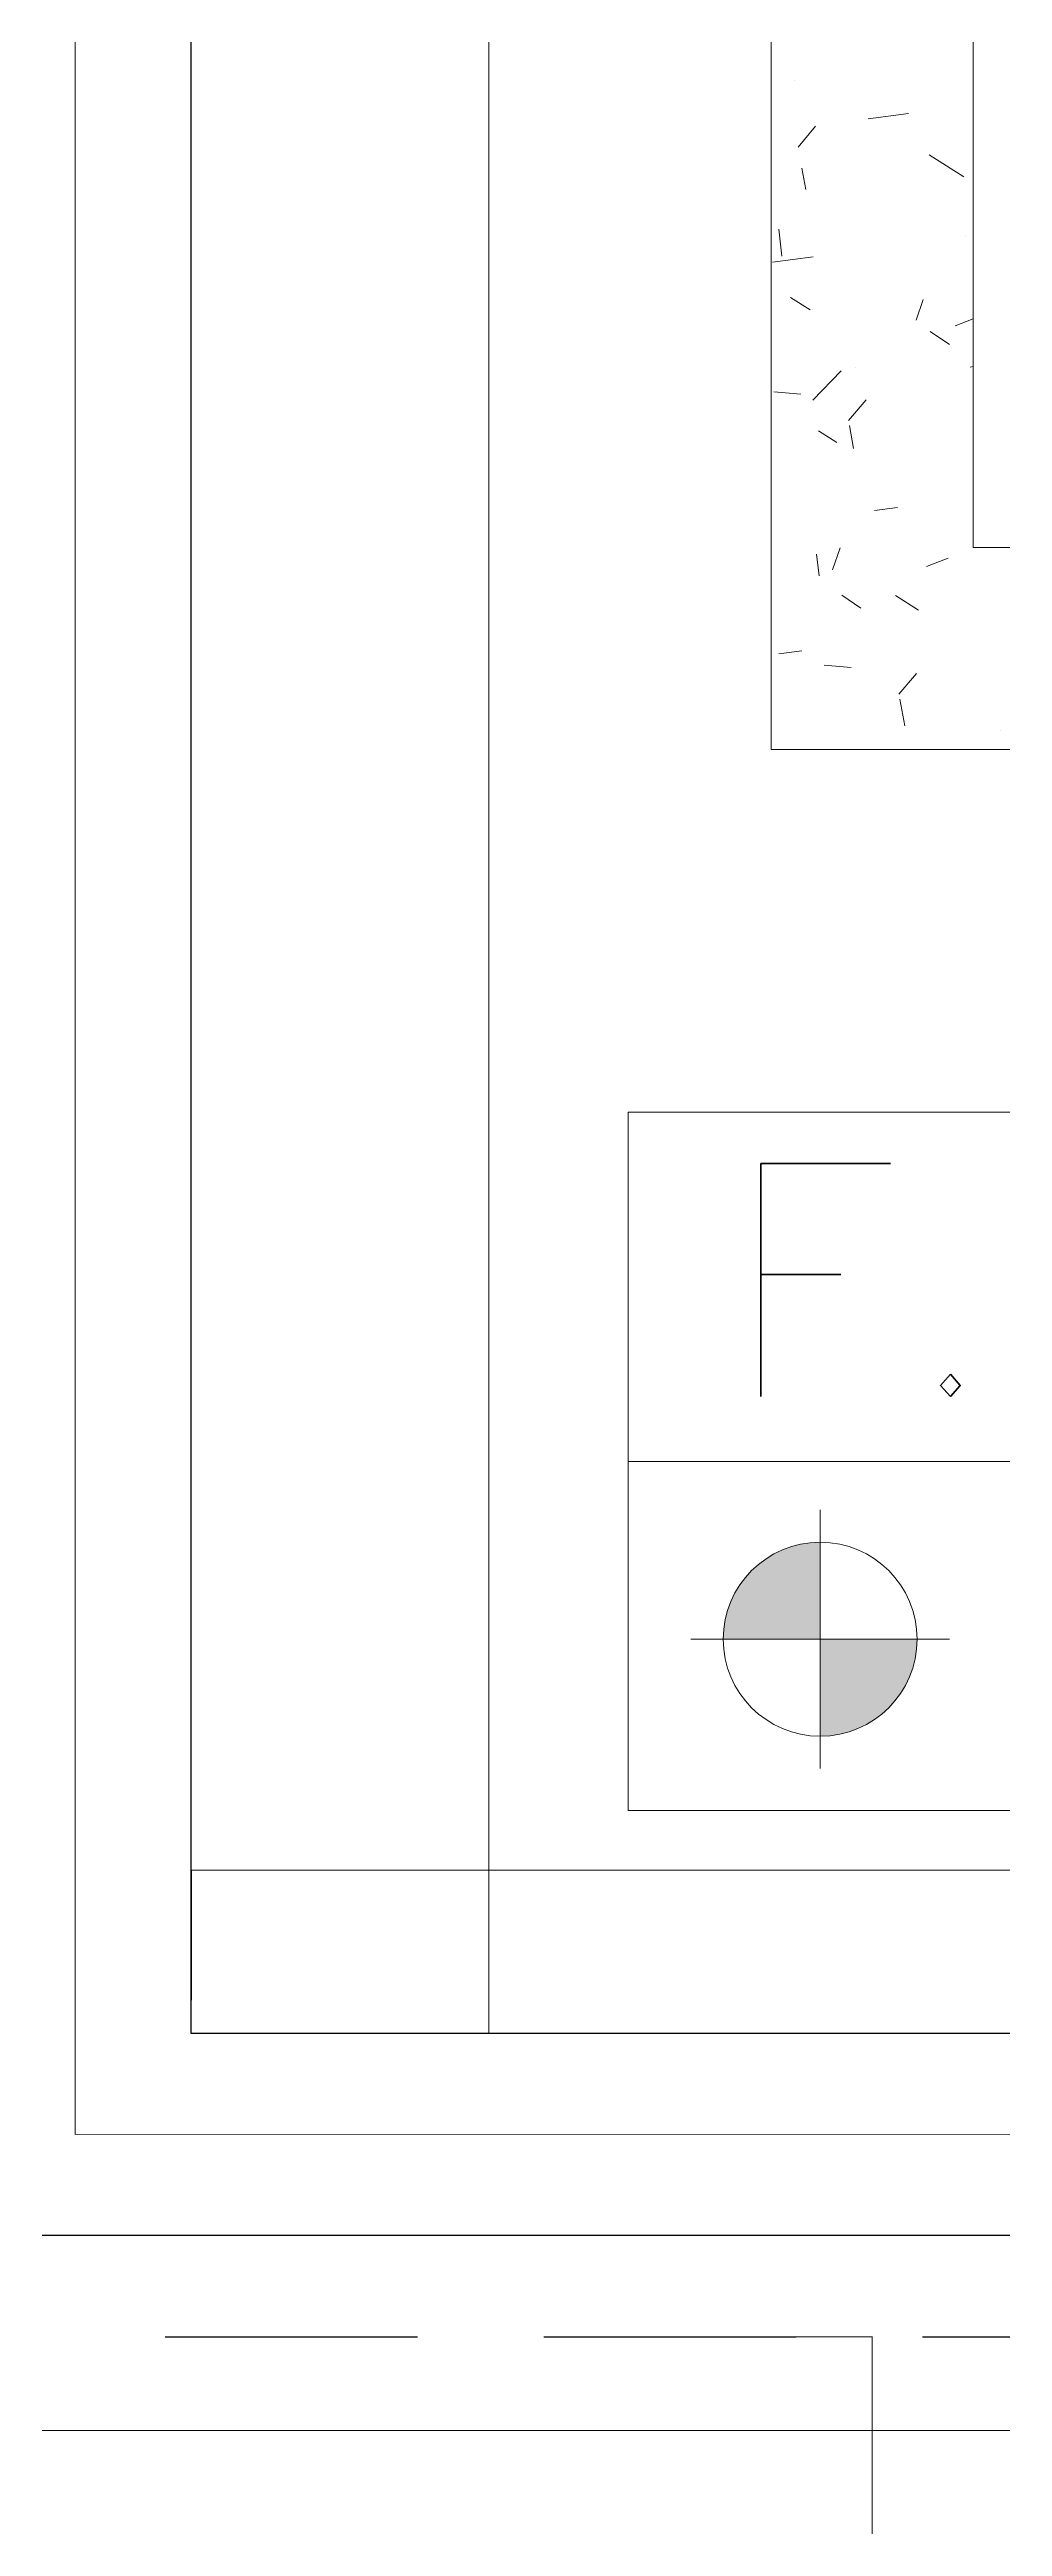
# Model space of a CAD drawing. Header units: inches. Extents: x 6 to 183294, y -48183 to 78918.
# Drawn here: x 143615 to 144559, y 30052 to 32503 of the extents above; entities that cross this region are included whole.
import ezdxf

# ---------------------------------------------------------------- set-up
doc = ezdxf.new("R2010")
doc.units = ezdxf.units.IN
doc.header["$MEASUREMENT"] = 0
doc.header["$PDMODE"] = 35
doc.linetypes.add('( Hidden )', pattern=[0.375, 0.25, -0.125])
for name, color, linetype, lineweight in [('SDA_DIM', 8, 'Continuous', 5), ('SDA_RAILING', 8, 'FENCELINE1', 0), ('SDA_RCC', 1, 'Continuous', 30), ('SDA_TEXT_SITE', 8, 'Continuous', 0), ('SDA_WALL', 7, 'Continuous', 30), ('Substation', 7, 'Continuous', 0)]:
    doc.layers.add(name, color=color, linetype=linetype, lineweight=lineweight)
doc.styles.get("Standard").update_dxf_attribs({"font": 'txt.shx'})
doc.linetypes.add('FENCELINE1', pattern='A,0.25,-0.1,[133,ltypeshp.shx,S=0.1,R=0,X=-0.1,Y=0],-0.1,1', length=1.45)
doc.dimstyles.new('SDA-100', dxfattribs={"dimtxt": 0.2, "dimasz": 0.18, "dimexe": 0.18, "dimexo": 0.0625, "dimgap": 0.015, "dimtad": 0, "dimzin": 0, "dimdsep": 46, "dimtxsty": 'Standard', "dimblk": 'ARCHTICK', "dimcen": 0.09, "dimclrd": 27, "dimclre": 27, "dimclrt": 21, "dimadec": 0, "dimazin": 0, "dimtfac": 1, "dimtofl": 0, "dimtmove": 1, "dimatfit": 3, "dimfxl": 0, "dimtolj": 1, "dimtzin": 0, "dimlwd": -1, "dimlwe": -1, "dimarcsym": 0})
doc.dimstyles.new('SDA-150', dxfattribs={"dimtxt": 0.3, "dimasz": 0.18, "dimexe": 0.18, "dimexo": 0.0625, "dimgap": 0.015, "dimtad": 0, "dimzin": 0, "dimdsep": 46, "dimtxsty": 'Standard', "dimblk": 'ARCHTICK', "dimcen": 0.09, "dimclrd": 27, "dimclre": 27, "dimclrt": 21, "dimadec": 0, "dimazin": 0, "dimtfac": 1, "dimtofl": 0, "dimtmove": 1, "dimatfit": 3, "dimfxl": 0, "dimtolj": 1, "dimtzin": 0, "dimlwd": -1, "dimlwe": -1, "dimarcsym": 0})

# ---------------------------------------------------------------- blocks, each defined once
blk = doc.blocks.new('A$C1F0C6E6E')
h = blk.add_hatch(color=256)
h.dxf.hatch_style = 1
h.paths.add_polyline_path([(0.2, 0.35, 0.414214), (0.05, 0.2), (0.2, 0.2)])
h = blk.add_hatch(color=256)
h.dxf.hatch_style = 1
h.paths.add_polyline_path([(0.35, 0.2), (0.2, 0.2), (0.2, 0.05, 0.414214)])
for p, q in [((0.2, 0.4), (0.2, 0)), ((0.4, 0.2), (0, 0.2))]:
    blk.add_line(p, q)
blk.add_circle((0.2, 0.2), 0.15)
blk = doc.blocks.new('A$C6129482A')
for p, q in [((0, 0.5571), (1.4, 0.5571)), ((0, 0.0171), (0, 0.5571)), ((1.4, 0.0171), (1.4, 0.5571)), ((0, 0.2871), (1.4, 0.2871)), ((0, 0.0171), (1.4, 0.0171))]:
    blk.add_line(p, q)
at = {"xscale": 0.5, "yscale": 0.5, "zscale": 0.5}
blk.add_blockref('A$C1F0C6E6E', (0.0487, 0.0497), dxfattribs=at)
blk.add_text('F.F.L', height=0.18).set_placement((0.072, 0.3374))
at = {"width": 0.85}
blk.add_attdef('F.F.L.', (0.2695, 0.0594), '', height=0.18, dxfattribs=at)
blk = doc.blocks.new('_ArchTick')
at = {"color": 0, "const_width": 0.15}
blk.add_lwpolyline([(-0.5, -0.5), (0.5, 0.5)], dxfattribs=at)
blk = doc.blocks.new('*D623')
at = {"layer": 'Defpoints', "color": 0}
for p in [(144315, 30239.4), (144373.6, 22820), (144429.6, 22820)]:
    blk.add_point(p, dxfattribs=at)
at = {"layer": 'SDA_DIM', "color": 27}
for p, q in [((144315.1, 30239.4), (144429.8, 30239.4)), ((144429.6, 30239.4), (144429.6, 27109.3)), ((144429.6, 22820), (144429.6, 27107.6)), ((144373.6, 22820), (144429.8, 22820))]:
    blk.add_line(p, q, dxfattribs=at)
at = {"layer": 'SDA_DIM', "color": 27, "xscale": 0.18, "yscale": 0.18, "zscale": 0.18}
for p, rotation in [((144429.6, 30239.4), 90), ((144429.6, 22820), 270)]:
    blk.add_blockref('_ArchTick', p, dxfattribs=dict(at, rotation=rotation))
at = {"layer": 'SDA_DIM', "color": 21, "insert": (144429.6, 27108.5), "char_height": 0.3, "attachment_point": 5, "rotation": 90}
blk.add_mtext('\\A1;7419.38', dxfattribs=at)
blk = doc.blocks.new('ext basement line')
at = {"layer": 'SDA_RCC', "linetype": '( Hidden )', "lineweight": 25, "elevation": -98.799}
blk.add_lwpolyline([(32.7529, -130.8354), (1.4764, -130.8354), (-2.788, -97.8271), (5.3928, -97.8271)], dxfattribs=at)
blk = doc.blocks.new('*D720')
at = {"layer": 'Defpoints', "color": 0}
for p in [(151847.2, 30701.4), (143755.1, 30572.8), (151847.2, 30572.8)]:
    blk.add_point(p, dxfattribs=at)
at = {"layer": 'SDA_DIM', "color": 27}
for p, q in [((143755.1, 30572.9), (143755.1, 30701.6)), ((143755.1, 30701.4), (147800.6, 30701.4)), ((151847.2, 30701.4), (147801.7, 30701.4)), ((151847.2, 30572.9), (151847.2, 30701.6))]:
    blk.add_line(p, q, dxfattribs=at)
at = {"layer": 'SDA_DIM', "color": 27, "xscale": 0.18, "yscale": 0.18, "zscale": 0.18, "rotation": 180}
blk.add_blockref('_ArchTick', (143755.1, 30701.4), dxfattribs=at)
at = {"layer": 'SDA_DIM', "color": 27, "xscale": 0.18, "yscale": 0.18, "zscale": 0.18}
blk.add_blockref('_ArchTick', (151847.2, 30701.4), dxfattribs=at)
at = {"layer": 'SDA_DIM', "color": 21, "insert": (147801.1, 30701.4), "char_height": 0.2, "attachment_point": 5}
blk.add_mtext('\\A1;8092.17', dxfattribs=at)
blk = doc.blocks.new('*D721')
at = {"layer": 'Defpoints', "color": 0}
for p in [(143923.1, 36590), (144049.7, 36590), (143923.1, 30539.8)]:
    blk.add_point(p, dxfattribs=at)
at = {"layer": 'SDA_DIM', "color": 27}
for p, q in [((143923.1, 36590), (144049.8, 36590)), ((144049.7, 36590), (144049.7, 33565.4)), ((144049.7, 30539.8), (144049.7, 33564.4)), ((143923.1, 30539.8), (144049.8, 30539.8))]:
    blk.add_line(p, q, dxfattribs=at)
at = {"layer": 'SDA_DIM', "color": 27, "xscale": 0.18, "yscale": 0.18, "zscale": 0.18}
for p, rotation in [((144049.7, 36590), 90), ((144049.7, 30539.8), 270)]:
    blk.add_blockref('_ArchTick', p, dxfattribs=dict(at, rotation=rotation))
at = {"layer": 'SDA_DIM', "color": 21, "insert": (144049.7, 33564.9), "char_height": 0.2, "attachment_point": 5, "rotation": 90}
blk.add_mtext('\\A1;6050.14', dxfattribs=at)
blk = doc.blocks.new('*D737')
at = {"layer": 'Defpoints', "color": 0}
for p in [(143525.1, 30539.8), (151847.2, 30339.8), (151847.2, 30147)]:
    blk.add_point(p, dxfattribs=at)
at = {"layer": 'SDA_DIM', "color": 27}
for p, q in [((143525.1, 30539.8), (143525.1, 30146.8)), ((151847.2, 30339.8), (151847.2, 30146.8)), ((143525.1, 30147), (147685.6, 30147)), ((151847.2, 30147), (147686.7, 30147))]:
    blk.add_line(p, q, dxfattribs=at)
at = {"layer": 'SDA_DIM', "color": 27, "xscale": 0.18, "yscale": 0.18, "zscale": 0.18, "rotation": 180}
blk.add_blockref('_ArchTick', (143525.1, 30147), dxfattribs=at)
at = {"layer": 'SDA_DIM', "color": 27, "xscale": 0.18, "yscale": 0.18, "zscale": 0.18}
blk.add_blockref('_ArchTick', (151847.2, 30147), dxfattribs=at)
at = {"layer": 'SDA_DIM', "color": 21, "insert": (147686.1, 30147), "char_height": 0.2, "attachment_point": 5}
blk.add_mtext('\\A1;8322.17', dxfattribs=at)

msp = doc.modelspace()

# ---------------------------------------------------------------- linework, layer by layer
at = {"layer": 'SDA_RAILING'}
for points, elevation in [([(143639.979, 36589.968), (143639.979, 30439.833)], -197133.873), ([(151858.297, 30440.447), (143639.979, 30439.833)], -295932.873)]:
    msp.add_lwpolyline(points, dxfattribs=dict(at, elevation=elevation))
at = {"layer": 'SDA_WALL'}
for points, elevation in [([(143754.979, 30539.833), (143754.979, 36589.968)], -197133.873), ([(151847.23, 30539.833), (143754.979, 30539.833)], -295932.873), ([(151847.23, 30339.833), (143525.064, 30339.833)], -197133.873)]:
    msp.add_lwpolyline(points, dxfattribs=dict(at, elevation=elevation))
at = {"layer": 'Substation', "color": 8, "lineweight": 0}
for p, q in [((144329.459, 31810.742, -98334.873), (144329.459, 35310.742, -98334.873)), ((144329.459, 32498.901, -195037.577), (144329.459, 32498.901, -195037.577)), ((144329.459, 32498.901, -195037.577), (144329.459, 32498.901, -195037.577)), ((144329.459, 32498.901, -195037.577), (144329.459, 32498.901, -195037.577)), ((144329.459, 32498.901, -195037.577), (144329.459, 32498.901, -195037.577)), ((144329.459, 32498.901, -195037.577), (144329.459, 32498.901, -195037.577)), ((144329.459, 32498.901, -195037.577), (144329.459, 32498.901, -195037.577)), ((144329.459, 32498.901, -195037.577), (144329.459, 32498.901, -195037.577)), ((144329.459, 32498.901, -195037.577), (144329.459, 32498.901, -195037.577)), ((144329.459, 32498.901, -195037.577), (144329.459, 32498.901, -195037.577)), ((144329.459, 32494.091, -195037.577), (144329.459, 32494.091, -195037.577)), ((144329.459, 32494.091, -195037.577), (144329.459, 32494.091, -195037.577)), ((144329.459, 32494.091, -195037.577), (144329.459, 32494.091, -195037.577)), ((144329.459, 32494.091, -195037.577), (144329.459, 32494.091, -195037.577)), ((144329.459, 32494.091, -195037.577), (144329.459, 32494.091, -195037.577)), ((144329.459, 32494.091, -195037.577), (144329.459, 32494.091, -195037.577)), ((144352.451, 32473.022, -195037.577), (144352.451, 32473.022, -195037.577)), ((144465.584, 32440.233, -195037.577), (144425.431, 32434.946, -195037.577)), ((144329.459, 32424.064, -195037.577), (144329.459, 32424.064, -195037.577)), ((144329.459, 32424.064, -195037.577), (144329.459, 32424.064, -195037.577)), ((144329.459, 32424.064, -195037.577), (144329.459, 32424.064, -195037.577)), ((144329.459, 32422.311, -195037.577), (144329.459, 32422.311, -195037.577)), ((144329.459, 32422.311, -195037.577), (144329.459, 32422.311, -195037.577)), ((144329.459, 32422.311, -195037.577), (144329.459, 32422.311, -195037.577)), ((144329.459, 32422.311, -195037.577), (144329.459, 32422.311, -195037.577)), ((144329.459, 32422.311, -195037.577), (144329.459, 32422.311, -195037.577)), ((144329.459, 32422.311, -195037.577), (144329.459, 32422.311, -195037.577)), ((144373.498, 32427.605, -195037.577), (144356.143, 32406.922, -195037.577)), ((144359.974, 32386.153, -195037.577), (144363.893, 32364.912, -195037.577)), ((144520.134, 32377.427, -195037.577), (144485.977, 32399.188, -195037.577)), ((144329.459, 32384.591, -195037.577), (144329.459, 32384.591, -195037.577)), ((144329.459, 32384.591, -195037.577), (144329.459, 32384.591, -195037.577)), ((144329.459, 32384.591, -195037.577), (144329.459, 32384.591, -195037.577)), ((144329.459, 32384.591, -195037.577), (144329.459, 32384.591, -195037.577)), ((144329.459, 32384.591, -195037.577), (144329.459, 32384.591, -195037.577)), ((144329.459, 32384.591, -195037.577), (144329.459, 32384.591, -195037.577)), ((144329.459, 32384.591, -195037.577), (144329.459, 32384.591, -195037.577)), ((144329.459, 32384.591, -195037.577), (144329.459, 32384.591, -195037.577)), ((144329.459, 32384.591, -195037.577), (144329.459, 32384.591, -195037.577)), ((144337.005, 32325.684, -195037.577), (144340.125, 32298.865, -195037.577)), ((144521.524, 32318.096, -195037.577), (144521.524, 32318.096, -195037.577)), ((144329.459, 32307.581, -195037.577), (144329.459, 32307.581, -195037.577)), ((144329.459, 32307.581, -195037.577), (144329.459, 32307.581, -195037.577)), ((144329.459, 32307.581, -195037.577), (144329.459, 32307.581, -195037.577)), ((144329.459, 32292.791, -195037.577), (144329.459, 32292.791, -195037.577)), ((144329.459, 32292.791, -195037.577), (144329.459, 32292.791, -195037.577)), ((144329.459, 32292.791, -195037.577), (144329.459, 32292.791, -195037.577)), ((144329.459, 32292.791, -195037.577), (144329.459, 32292.791, -195037.577)), ((144329.459, 32292.791, -195037.577), (144329.459, 32292.791, -195037.577)), ((144329.459, 32292.791, -195037.577), (144329.459, 32292.791, -195037.577)), ((144370.879, 32298.244, -195037.577), (144330.726, 32292.958, -195037.577)), ((144529.459, 32310.824, -195037.577), (144529.459, 32310.824, -195037.577)), ((144529.459, 32310.824, -195037.577), (144529.459, 32310.824, -195037.577)), ((144529.459, 32310.824, -195037.577), (144529.459, 32310.824, -195037.577)), ((144529.459, 32310.824, -195037.577), (144529.459, 32310.824, -195037.577)), ((144329.459, 32270.281, -195037.577), (144329.459, 32270.281, -195037.577)), ((144329.459, 32270.281, -195037.577), (144329.459, 32270.281, -195037.577)), ((144329.459, 32270.281, -195037.577), (144329.459, 32270.281, -195037.577)), ((144329.459, 32270.281, -195037.577), (144329.459, 32270.281, -195037.577)), ((144329.459, 32270.281, -195037.577), (144329.459, 32270.281, -195037.577)), ((144329.459, 32270.281, -195037.577), (144329.459, 32270.281, -195037.577)), ((144329.459, 32270.281, -195037.577), (144329.459, 32270.281, -195037.577)), ((144329.459, 32270.281, -195037.577), (144329.459, 32270.281, -195037.577)), ((144329.459, 32270.281, -195037.577), (144329.459, 32270.281, -195037.577)), ((144329.459, 32265.672, -195037.577), (144329.459, 32265.672, -195037.577)), ((144329.459, 32265.672, -195037.577), (144329.459, 32265.672, -195037.577)), ((144329.459, 32265.672, -195037.577), (144329.459, 32265.672, -195037.577)), ((144329.459, 32265.672, -195037.577), (144329.459, 32265.672, -195037.577)), ((144329.459, 32265.672, -195037.577), (144329.459, 32265.672, -195037.577)), ((144329.459, 32265.672, -195037.577), (144329.459, 32265.672, -195037.577)), ((144329.459, 32265.672, -195037.577), (144329.459, 32265.672, -195037.577)), ((144329.459, 32265.672, -195037.577), (144329.459, 32265.672, -195037.577)), ((144368.016, 32245.717, -195037.577), (144348.664, 32258.046, -195037.577)), ((144480.097, 32256.12, -195037.577), (144473.226, 32235.642, -195037.577)), ((144505.948, 32211.589, -195037.577), (144486.925, 32224.421, -195037.577)), ((144529.459, 32236.868, -195037.577), (144511.689, 32230.047, -195037.577)), ((144329.459, 32191.099, -195037.577), (144329.459, 32191.099, -195037.577)), ((144329.459, 32191.099, -195037.577), (144329.459, 32191.099, -195037.577)), ((144329.459, 32191.099, -195037.577), (144329.459, 32191.099, -195037.577)), ((144412.967, 32189.151, -195037.577), (144412.967, 32189.151, -195037.577)), ((144529.459, 32189.602, -195037.577), (144526.426, 32189.202, -195037.577)), ((144358.895, 32162.464, -195037.577), (144331.998, 32164.817, -195037.577)), ((144398.729, 32185.493, -195037.577), (144370.689, 32156.269, -195037.577)), ((144329.459, 32163.271, -195037.577), (144329.459, 32163.271, -195037.577)), ((144329.459, 32163.271, -195037.577), (144329.459, 32163.271, -195037.577)), ((144329.459, 32163.271, -195037.577), (144329.459, 32163.271, -195037.577)), ((144329.459, 32163.271, -195037.577), (144329.459, 32163.271, -195037.577)), ((144329.459, 32163.271, -195037.577), (144329.459, 32163.271, -195037.577)), ((144329.459, 32163.271, -195037.577), (144329.459, 32163.271, -195037.577)), ((144329.459, 32155.971, -195037.577), (144329.459, 32155.971, -195037.577)), ((144329.459, 32155.971, -195037.577), (144329.459, 32155.971, -195037.577)), ((144329.459, 32155.971, -195037.577), (144329.459, 32155.971, -195037.577)), ((144329.459, 32155.971, -195037.577), (144329.459, 32155.971, -195037.577)), ((144329.459, 32155.971, -195037.577), (144329.459, 32155.971, -195037.577)), ((144329.459, 32155.971, -195037.577), (144329.459, 32155.971, -195037.577)), ((144329.459, 32155.971, -195037.577), (144329.459, 32155.971, -195037.577)), ((144329.459, 32155.971, -195037.577), (144329.459, 32155.971, -195037.577)), ((144329.459, 32155.971, -195037.577), (144329.459, 32155.971, -195037.577)), ((144423.448, 32156.816, -195037.577), (144406.093, 32136.133, -195037.577)), ((144394.447, 32114.569, -195037.577), (144376.23, 32126.174, -195037.577)), ((144406.994, 32131.254, -195037.577), (144411.156, 32108.688, -195037.577)), ((144329.459, 32074.616, -195037.577), (144329.459, 32074.616, -195037.577)), ((144329.459, 32074.616, -195037.577), (144329.459, 32074.616, -195037.577)), ((144329.459, 32074.616, -195037.577), (144329.459, 32074.616, -195037.577)), ((144529.459, 32082.406, -195037.577), (144529.459, 32082.406, -195037.577)), ((144529.459, 32082.406, -195037.577), (144529.459, 32082.406, -195037.577)), ((144529.459, 32082.406, -195037.577), (144529.459, 32082.406, -195037.577)), ((144454.471, 32050.209, -195037.577), (144431.721, 32047.214, -195037.577)), ((144329.459, 32041.661, -195037.577), (144329.459, 32041.661, -195037.577)), ((144329.459, 32041.661, -195037.577), (144329.459, 32041.661, -195037.577)), ((144329.459, 32041.661, -195037.577), (144329.459, 32041.661, -195037.577)), ((144329.459, 32041.661, -195037.577), (144329.459, 32041.661, -195037.577)), ((144329.459, 32041.661, -195037.577), (144329.459, 32041.661, -195037.577)), ((144329.459, 32041.661, -195037.577), (144329.459, 32041.661, -195037.577)), ((144329.459, 32041.661, -195037.577), (144329.459, 32041.661, -195037.577)), ((144329.459, 32041.661, -195037.577), (144329.459, 32041.661, -195037.577)), ((144329.459, 32041.661, -195037.577), (144329.459, 32041.661, -195037.577)), ((144329.459, 32037.253, -195037.577), (144329.459, 32037.253, -195037.577)), ((144329.459, 32037.253, -195037.577), (144329.459, 32037.253, -195037.577)), ((144329.459, 32037.253, -195037.577), (144329.459, 32037.253, -195037.577)), ((144329.459, 32037.253, -195037.577), (144329.459, 32037.253, -195037.577)), ((144329.459, 32037.253, -195037.577), (144329.459, 32037.253, -195037.577)), ((144329.459, 32037.253, -195037.577), (144329.459, 32037.253, -195037.577)), ((144329.459, 32037.253, -195037.577), (144329.459, 32037.253, -195037.577)), ((144329.459, 32037.253, -195037.577), (144329.459, 32037.253, -195037.577)), ((144329.459, 32037.253, -195037.577), (144329.459, 32037.253, -195037.577)), ((144329.459, 32033.751, -195037.577), (144329.459, 32033.751, -195037.577)), ((144329.459, 32033.751, -195037.577), (144329.459, 32033.751, -195037.577)), ((144329.459, 32033.751, -195037.577), (144329.459, 32033.751, -195037.577)), ((144329.459, 32033.751, -195037.577), (144329.459, 32033.751, -195037.577)), ((144329.459, 32033.751, -195037.577), (144329.459, 32033.751, -195037.577)), ((144329.459, 32033.751, -195037.577), (144329.459, 32033.751, -195037.577)), ((144374.444, 32003.854, -195037.577), (144376.94, 31982.399, -195037.577)), ((144397.643, 32010.384, -195037.577), (144390.344, 31988.63, -195037.577)), ((144504.756, 31999.956, -195037.577), (144483.334, 31991.733, -195037.577)), ((144557.422, 32010.742, -195037.577), (144557.422, 32010.742, -195037.577)), ((144557.422, 32010.742, -195037.577), (144557.422, 32010.742, -195037.577)), ((144557.422, 32010.742, -195037.577), (144557.422, 32010.742, -195037.577)), ((144557.422, 32010.742, -195037.577), (144557.422, 32010.742, -195037.577)), ((144557.422, 32010.742, -195037.577), (144557.422, 32010.742, -195037.577)), ((144557.422, 32010.742, -195037.577), (144557.422, 32010.742, -195037.577)), ((144557.422, 32010.742, -195037.577), (144557.422, 32010.742, -195037.577)), ((144557.422, 32010.742, -195037.577), (144557.422, 32010.742, -195037.577)), ((144557.422, 32010.742, -195037.577), (144557.422, 32010.742, -195037.577)), ((144378.861, 31991.985, -195037.577), (144378.861, 31991.985, -195037.577)), ((144329.459, 31958.133, -195037.577), (144329.459, 31958.133, -195037.577)), ((144329.459, 31958.133, -195037.577), (144329.459, 31958.133, -195037.577)), ((144329.459, 31958.133, -195037.577), (144329.459, 31958.133, -195037.577)), ((144418.355, 31950.535, -195037.577), (144399.331, 31963.367, -195037.577)), ((144475.53, 31948.603, -195037.577), (144452.759, 31963.11, -195037.577)), ((144329.459, 31904.231, -195037.577), (144329.459, 31904.231, -195037.577)), ((144329.459, 31904.231, -195037.577), (144329.459, 31904.231, -195037.577)), ((144329.459, 31904.231, -195037.577), (144329.459, 31904.231, -195037.577)), ((144329.459, 31904.231, -195037.577), (144329.459, 31904.231, -195037.577)), ((144329.459, 31904.231, -195037.577), (144329.459, 31904.231, -195037.577)), ((144329.459, 31904.231, -195037.577), (144329.459, 31904.231, -195037.577)), ((144359.766, 31908.221, -195037.577), (144337.016, 31905.226, -195037.577)), ((144408.845, 31891.674, -195037.577), (144381.948, 31894.028, -195037.577)), ((144473.399, 31886.027, -195037.577), (144456.044, 31865.344, -195037.577)), ((144456.944, 31860.465, -195037.577), (144461.842, 31833.913, -195037.577)), ((144329.459, 31841.65, -195037.577), (144329.459, 31841.65, -195037.577)), ((144329.459, 31841.65, -195037.577), (144329.459, 31841.65, -195037.577)), ((144329.459, 31841.65, -195037.577), (144329.459, 31841.65, -195037.577)), ((144556.692, 31829.032, -195037.577), (144556.692, 31829.032, -195037.577)), ((145729.459, 31810.742, -98334.873), (144329.459, 31810.742, -98334.873)), ((144333.068, 31810.742, -195037.577), (144333.068, 31810.742, -195037.577)), ((144333.068, 31810.742, -195037.577), (144333.068, 31810.742, -195037.577)), ((144333.068, 31810.742, -195037.577), (144333.068, 31810.742, -195037.577)), ((144333.068, 31810.742, -195037.577), (144333.068, 31810.742, -195037.577)), ((144333.068, 31810.742, -195037.577), (144333.068, 31810.742, -195037.577)), ((144333.068, 31810.742, -195037.577), (144333.068, 31810.742, -195037.577)), ((144333.068, 31810.742, -195037.577), (144333.068, 31810.742, -195037.577)), ((144333.068, 31810.742, -195037.577), (144333.068, 31810.742, -195037.577)), ((144333.068, 31810.742, -195037.577), (144333.068, 31810.742, -195037.577)), ((144440.982, 31810.742, -195037.577), (144440.982, 31810.742, -195037.577)), ((144440.982, 31810.742, -195037.577), (144440.982, 31810.742, -195037.577)), ((144440.982, 31810.742, -195037.577), (144440.982, 31810.742, -195037.577)), ((144512.498, 31810.742, -195037.577), (144512.498, 31810.742, -195037.577)), ((144512.498, 31810.742, -195037.577), (144512.498, 31810.742, -195037.577)), ((144512.498, 31810.742, -195037.577), (144512.498, 31810.742, -195037.577)), ((144512.498, 31810.742, -195037.577), (144512.498, 31810.742, -195037.577)), ((144512.498, 31810.742, -195037.577), (144512.498, 31810.742, -195037.577)), ((144512.498, 31810.742, -195037.577), (144512.498, 31810.742, -195037.577)), ((144512.498, 31810.742, -195037.577), (144512.498, 31810.742, -195037.577)), ((144512.498, 31810.742, -195037.577), (144512.498, 31810.742, -195037.577)), ((144512.498, 31810.742, -195037.577), (144512.498, 31810.742, -195037.577))]:
    msp.add_line(p, q, dxfattribs=at)
at = {"layer": 'Substation', "color": 6, "linetype": 'Continuous', "lineweight": 0, "ltscale": 50}
for p, q in [((144529.459, 32010.742, -98334.873), (144529.459, 35110.742, -98334.873)), ((145529.459, 32010.742, -98334.873), (144529.459, 32010.742, -98334.873))]:
    msp.add_line(p, q, dxfattribs=at)

# ---------------------------------------------------------------- block references
at = {"layer": 'SDA_RCC', "linetype": '( Hidden )', "xscale": 1000, "yscale": 1000, "zscale": 1000}
msp.add_blockref('ext basement line', (119101.378, 161074.759, -295932.873), dxfattribs=at)
at = {"layer": 'SDA_TEXT_SITE', "xscale": 1280, "yscale": 1280, "zscale": 1280}
msp.add_blockref('A$C6129482A', (144187.663, 30738.46, -394731.873), dxfattribs=at).add_auto_attribs({'F.F.L.': '+101.65M'})

# ---------------------------------------------------------------- dimensions: what is measured, and where the dimension line sits
at = {"layer": 'SDA_DIM'}
dim = msp.add_linear_dim(base=(144049.6577, 36589.9684, -98334.873), p1=(143923.0803, 30539.833, -295932.873), p2=(143923.0803, 36589.9684, -197133.873), angle=90, dimstyle='SDA-100', dxfattribs=at)
dim.commit()
dim.dimension.update_dxf_attribs({"geometry": '*D721', "text_midpoint": (144049.6577, 33564.9007, -98334.873)})
for base, p1, p2, picture, middle in [((151847.23, 30701.377, -98334.873), (143755.064, 30572.83, -197133.873), (151847.23, 30572.83, -197133.873), '*D720', (147801.147, 30701.377, -98334.873)), ((151847.23, 30146.952, -98334.873), (143525.064, 30539.833, -197133.873), (151847.23, 30339.833, -295932.873), '*D737', (147686.147, 30146.952, -98334.873))]:
    dim = msp.add_linear_dim(base=base, p1=p1, p2=p2, dimstyle='SDA-100', dxfattribs=at)
    dim.commit()
    dim.dimension.update_dxf_attribs({"geometry": picture, "text_midpoint": middle})
dim = msp.add_linear_dim(base=(144429.616, 22819.998, -394731.873), p1=(144315.035, 30239.377, -394731.873), p2=(144373.579, 22819.998, -197133.873), angle=90, dimstyle='SDA-150', override={"dimtxsty": 'Standard'}, dxfattribs=at)
dim.commit()
dim.dimension.update_dxf_attribs({"geometry": '*D623', "text_midpoint": (144429.616, 27108.485, -394731.873), "dimtype": 160})

doc.saveas('drawing.dxf')
